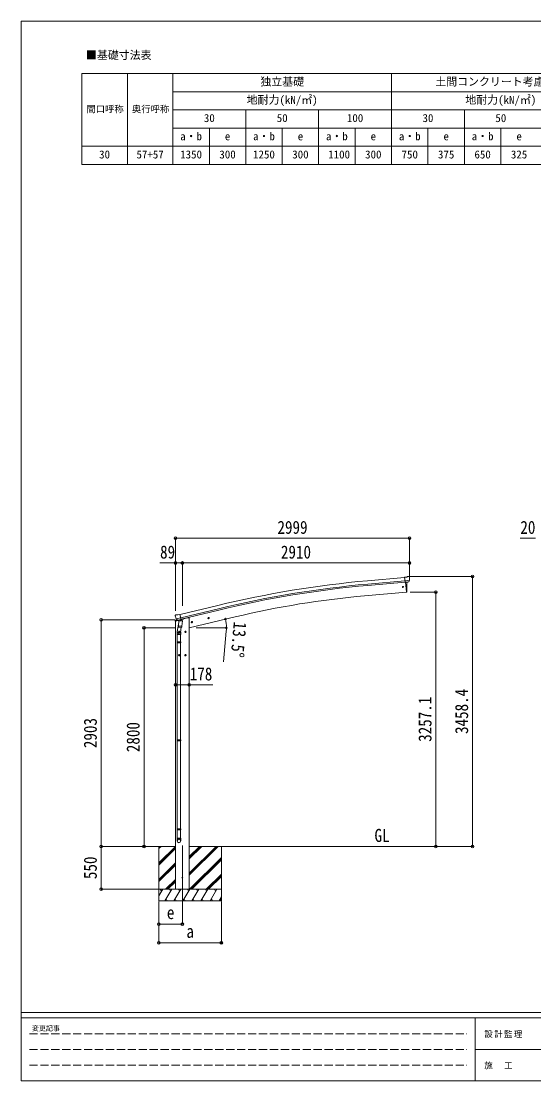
# Model space of a CAD drawing. Units: millimetres at full size, with parts at other scales. Extents: x -9783 to 9892, y -6828 to 6752.
# Drawn here: x -9783 to -3218, y -6828 to 6752 of the extents above; entities that cross this region are included whole.
import ezdxf
from ezdxf.enums import TextEntityAlignment as Align

# ---------------------------------------------------------------- set-up
doc = ezdxf.new("R2010")
doc.units = ezdxf.units.MM
doc.header["$LTSCALE"] = 35
doc.header["$PDMODE"] = 32
doc.header["$PDSIZE"] = 35
doc.linetypes.add('DASHED3', pattern=[4, 3, -1])
for name, color, linetype, lineweight in [('0-0_0', 7, 'Continuous', 9), ('0-1_本体', 4, 'Continuous', 9), ('0-2_部品', 7, 'Continuous', 9), ('0-8_PARTS2', 2, 'Continuous', 9), ('0-A_寸法', 6, 'Continuous', 9), ('1-0_FRAME', 7, 'Continuous', 18), ('F-0_240', 7, 'Continuous', 9)]:
    doc.layers.add(name, color=color, linetype=linetype, lineweight=lineweight)
doc.styles.add('ＭＳ ゴシック', font='')
doc.styles.get('ＭＳ ゴシック').set_extended_font_data('MS Gothic')

msp = doc.modelspace()

# ---------------------------------------------------------------- linework, layer by layer
at = {"layer": '0-0_0', "color": 6}
for p, q in [((-4002.51, -3823.63), (-4002.51, -365.23)), ((-4471.52, -566.53), (-4471.52, -3823.63))]:
    msp.add_line(p, q, dxfattribs=at)
at = {"layer": '0-0_0'}
for p, q in [((-8393.75, -3823.63), (-7808.42, -3823.63)), ((-8019.67, -4034.86), (-7808.42, -3823.61)), ((-8019.67, -3823.63), (-8019.67, -4523.63)), ((-8019.67, -3851.01), (-7992.29, -3823.63)), ((-8019.67, -3836.87), (-8006.43, -3823.63)), ((-8019.67, -4049), (-7808.42, -3837.75)), ((-8019.67, -4063.14), (-7808.42, -3851.89)), ((-7630.42, -4194.39), (-7259.65, -3823.63)), ((-7630.42, -4166.11), (-7287.94, -3823.63)), ((-7630.42, -4180.25), (-7273.79, -3823.63)), ((-7630.42, -3982.26), (-7471.79, -3823.63)), ((-7630.42, -3968.12), (-7485.93, -3823.63)), ((-7630.42, -3953.98), (-7500.07, -3823.63)), ((-7630.42, -3823.63), (-4801, -3823.63)), ((-7219.67, -3823.63), (-7219.67, -4523.63)), ((-8019.67, -4246.99), (-7808.42, -4035.74)), ((-8019.67, -4261.13), (-7808.42, -4049.88)), ((-8019.67, -4275.27), (-7808.42, -4064.02)), ((-7625.81, -4373.63), (-7219.67, -3967.49)), ((-7611.67, -4373.63), (-7219.67, -3981.63)), ((-7597.52, -4373.63), (-7219.67, -3995.77)), ((-7413.68, -4373.63), (-7219.67, -4179.62)), ((-7399.53, -4373.63), (-7219.67, -4193.76)), ((-7385.39, -4373.63), (-7219.67, -4207.91)), ((-7934.18, -4373.63), (-7808.42, -4247.87)), ((-7920.03, -4373.63), (-7808.42, -4262.01)), ((-7905.89, -4373.63), (-7808.42, -4276.16)), ((-7219.67, -4373.63), (-8019.67, -4373.63)), ((-8019.67, -4457.46), (-7971.27, -4373.63)), ((-7986.27, -4399.61), (-8001.27, -4373.63)), ((-7942.4, -4523.63), (-7855.8, -4373.63)), ((-7870.8, -4399.61), (-7885.8, -4373.63)), ((-7826.93, -4523.63), (-7740.33, -4373.63)), ((-7755.33, -4399.61), (-7770.33, -4373.63)), ((-7711.46, -4523.63), (-7624.86, -4373.63)), ((-7639.86, -4399.61), (-7654.86, -4373.63)), ((-7595.99, -4523.63), (-7509.39, -4373.63)), ((-7524.39, -4399.61), (-7539.39, -4373.63)), ((-7480.52, -4523.63), (-7393.92, -4373.63)), ((-7423.92, -4373.63), (-7408.92, -4399.61)), ((-7365.05, -4523.63), (-7278.45, -4373.63)), ((-7293.45, -4399.61), (-7308.45, -4373.63)), ((-7249.58, -4523.63), (-7219.67, -4471.82)), ((-8019.67, -4523.63), (-7219.67, -4523.63)), ((-7927.4, -4497.65), (-7912.4, -4523.63)), ((-7811.93, -4497.65), (-7796.93, -4523.63)), ((-7696.46, -4497.65), (-7681.46, -4523.63)), ((-7580.99, -4497.65), (-7565.99, -4523.63)), ((-7465.52, -4497.65), (-7450.52, -4523.63)), ((-7350.05, -4497.65), (-7335.05, -4523.63)), ((-7234.58, -4497.65), (-7219.58, -4523.63))]:
    msp.add_line(p, q, dxfattribs=at)
at = {"layer": '0-1_本体'}
for p, q in [((-5349.42, -419), (-4872.09, -375.96)), ((-5345.55, -461.99), (-4868.38, -418.95)), ((-5344.04, -478.76), (-4866.86, -435.73)), ((-4859.64, -437.94), (-4848.39, -566.54)), ((-4848.39, -566.54), (-5386.34, -613.6)), ((-7748.95, -853.48), (-7266.07, -736)), ((-7738.91, -895.46), (-7255.83, -778.16)), ((-7734.94, -911.83), (-7251.85, -794.53)), ((-7808.42, -4373.63), (-7808.42, -937.07)), ((-7780.45, -920.37), (-7780.45, -920.92)), ((-7706.43, -906.12), (-7654.42, -893.63)), ((-7630.42, -893.63), (-7654.42, -893.63)), ((-7042.33, -882.44), (-7630.42, -1023.63)), ((-7630.42, -893.63), (-7630.42, -4373.63))]:
    msp.add_line(p, q, dxfattribs=at)
at = {"layer": '0-1_本体', "color": 6}
msp.add_line((-7630.42, -1753.81), (-7808.42, -1753.81), dxfattribs=at)
at = {"layer": '0-1_本体'}
for centre, radius, start, end in [((-4173.37, -13473.03), 13106.9, 95.14794, 103.64794), ((-4173.37, -13473.03), 13063.74, 95.14794, 103.64794), ((-4173.37, -13473.03), 13046.9, 95.14794, 103.64794), ((-4407.73, -11876.25), 11305.08, 94.96591, 103.47643)]:
    msp.add_arc(centre, radius, start, end, dxfattribs=at)
at = {"layer": '0-2_部品'}
for p, q in [((-4845.71, -371.56), (-4872.27, -373.89)), ((-4866.62, -438.55), (-4872.27, -373.89)), ((-4845.71, -371.56), (-4833.99, -364.8)), ((-4819.08, -363.21), (-4832.75, -364.4)), ((-4809.95, -368.96), (-4815.43, -364.36)), ((-4808.89, -371), (-4808.77, -372.35)), ((-4809.41, -413.85), (-4868.33, -419.01)), ((-4856.65, -437.68), (-4866.62, -438.55)), ((-4848.59, -564.26), (-4859.64, -437.94)), ((-4823.05, -434.74), (-4830.75, -435.41)), ((-4820.66, -433.34), (-4809.73, -414.4)), ((-4848.35, -567.04), (-4848.59, -564.26)), ((-4845.74, -566.65), (-4848.35, -567.04)), ((-7810.98, -937.69), (-7767.96, -927.36)), ((-7810.98, -930.8), (-7810.98, -937.69)), ((-7810.41, -869.06), (-7810.13, -870.21)), ((-7806.19, -860.48), (-7810.04, -866.78)), ((-7782.52, -921.6), (-7808.68, -927.88)), ((-7803.09, -858.24), (-7789.91, -855.07)), ((-7796.35, -909.37), (-7738.84, -895.56)), ((-7779.5, -924.28), (-7795.88, -909.78)), ((-7775.35, -857.75), (-7788.61, -855.05)), ((-7776.79, -924.84), (-7769.27, -923.04)), ((-7775.95, -924.74), (-7774.42, -924.37)), ((-7775.35, -857.75), (-7749.42, -851.52)), ((-7774.42, -924.37), (-7737.72, -915.56)), ((-7772.59, -924.6), (-7772.64, -925.34)), ((-7771.88, -926.38), (-7746.07, -932.82)), ((-7764.96, -931.73), (-7769.64, -998.56)), ((-7719.28, -934.92), (-7764.96, -931.73)), ((-7763.19, -928.55), (-7763.42, -931.83)), ((-7743.67, -917.38), (-7744.69, -931.99)), ((-7737.72, -915.56), (-7736.19, -915.19)), ((-7734.64, -913.09), (-7733.69, -913.15)), ((-7733.69, -913.15), (-7720.38, -928.47)), ((-7729.39, -918.1), (-7710.26, -913.51)), ((-7723.95, -1001.76), (-7719.28, -934.92)), ((-7720.38, -928.47), (-7720.82, -934.81)), ((-7706.43, -904.9), (-7706.43, -908.64)), ((-7606.86, -951.23), (-7587.41, -946.56)), ((-7602.3, -943.45), (-7604.43, -950.65)), ((-7595, -941.7), (-7602.3, -943.45)), ((-7594.8, -958.62), (-7599.47, -939.17)), ((-7589.83, -947.14), (-7595, -941.7)), ((-7591.97, -954.34), (-7589.83, -947.14)), ((-7392.92, -899.87), (-7373.48, -895.2)), ((-7388.37, -892.09), (-7390.5, -899.29)), ((-7381.07, -890.34), (-7388.37, -892.09)), ((-7380.86, -907.26), (-7385.53, -887.81)), ((-7375.9, -895.78), (-7381.07, -890.34)), ((-7378.03, -902.98), (-7375.9, -895.78)), ((-7785.97, -1107.13), (-7785.97, -1072.78)), ((-7767.91, -973.8), (-7783.82, -1069.97)), ((-7770.5, -1011.03), (-7769.63, -998.56)), ((-7770.1, -1012.39), (-7770.1, -1012.39)), ((-7723.95, -1001.76), (-7769.64, -998.56)), ((-7749.42, -1073.87), (-7769.42, -1073.87)), ((-7768.65, -1013.17), (-7726.96, -1016.08)), ((-7759.42, -1066.36), (-7765.92, -1070.12)), ((-7765.92, -1070.12), (-7765.92, -1077.62)), ((-7765.92, -1077.62), (-7759.42, -1081.38)), ((-7759.42, -1083.87), (-7759.42, -1063.87)), ((-7752.92, -1070.12), (-7759.42, -1066.36)), ((-7732.38, -1015.7), (-7743.12, -1079.29)), ((-7739.97, -1072.47), (-7739.97, -1107.13)), ((-7723.96, -1001.76), (-7724.85, -1014.45)), ((-7669.42, -1073.87), (-7689.42, -1073.87)), ((-7679.42, -1066.36), (-7685.92, -1070.12)), ((-7685.92, -1070.12), (-7685.92, -1077.62)), ((-7685.92, -1077.62), (-7679.42, -1081.38)), ((-7679.42, -1083.87), (-7679.42, -1063.87)), ((-7672.92, -1070.12), (-7679.42, -1066.36)), ((-7739.97, -1107.13), (-7785.97, -1107.13)), ((-7785.97, -1203.13), (-7784.97, -1201.13)), ((-7739.97, -1203.13), (-7785.97, -1203.13)), ((-7739.97, -1211.13), (-7785.97, -1211.13)), ((-7740.97, -1201.13), (-7784.97, -1201.13)), ((-7740.97, -1213.13), (-7784.97, -1213.13)), ((-7783.97, -1107.13), (-7783.97, -1201.13)), ((-7783.97, -1213.13), (-7783.97, -2457.32)), ((-7741.97, -1107.13), (-7741.97, -1201.13)), ((-7741.97, -1213.13), (-7741.97, -2457.32)), ((-7739.97, -1203.13), (-7740.97, -1201.13)), ((-7739.97, -1211.13), (-7740.97, -1213.13)), ((-7739.97, -1203.13), (-7739.97, -1211.13)), ((-7749.42, -1373.87), (-7769.42, -1373.87)), ((-7759.42, -1366.36), (-7765.92, -1370.12)), ((-7765.92, -1370.12), (-7765.92, -1377.62)), ((-7765.92, -1377.62), (-7759.42, -1381.38)), ((-7759.42, -1383.87), (-7759.42, -1363.87)), ((-7752.92, -1370.12), (-7759.42, -1366.36)), ((-7669.42, -1373.87), (-7689.42, -1373.87)), ((-7679.42, -1366.36), (-7685.92, -1370.12)), ((-7685.92, -1370.12), (-7685.92, -1377.62)), ((-7685.92, -1377.62), (-7679.42, -1381.38)), ((-7679.42, -1383.87), (-7679.42, -1363.87)), ((-7672.92, -1370.12), (-7679.42, -1366.36)), ((-7785.97, -2459.32), (-7784.97, -2457.32)), ((-7739.97, -2459.32), (-7785.97, -2459.32)), ((-7739.97, -2467.32), (-7785.97, -2467.32)), ((-7740.97, -2457.32), (-7784.97, -2457.32)), ((-7740.97, -2469.32), (-7784.97, -2469.32)), ((-7783.97, -2469.32), (-7783.97, -3597.5)), ((-7741.97, -2469.32), (-7741.97, -3597.5)), ((-7739.97, -2459.32), (-7740.97, -2457.32)), ((-7739.97, -2467.32), (-7740.97, -2469.32)), ((-7739.97, -2459.32), (-7739.97, -2467.32)), ((-7785.97, -3599.5), (-7784.97, -3597.5)), ((-7739.97, -3599.5), (-7785.97, -3599.5)), ((-7739.97, -3607.5), (-7785.97, -3607.5)), ((-7740.97, -3597.5), (-7784.97, -3597.5)), ((-7740.97, -3609.5), (-7784.97, -3609.5)), ((-7783.97, -3609.5), (-7783.97, -3719.5)), ((-7741.97, -3609.5), (-7741.97, -3719.5)), ((-7739.97, -3599.5), (-7740.97, -3597.5)), ((-7739.97, -3607.5), (-7740.97, -3609.5)), ((-7739.97, -3599.5), (-7739.97, -3607.5)), ((-7785.97, -3753.65), (-7785.97, -3719.5)), ((-7739.97, -3719.5), (-7785.97, -3719.5)), ((-7739.97, -3753.65), (-7739.97, -3719.5))]:
    msp.add_line(p, q, dxfattribs=at)
for points in [[(-4856.65, -437.68), (-4856.38, -437.74), (-4831.01, -435.52), (-4830.75, -435.41)], [(-4843.19, -563.81), (-4842.36, -538.18), (-4842.16, -511.69), (-4842.63, -485.2), (-4843.77, -458.73), (-4845.28, -436.77)], [(-4809.34, -413.22), (-4809.62, -414.21), (-4809.73, -414.4)], [(-7796.62, -908.79), (-7796.04, -909.63), (-7795.88, -909.78)], [(-7743.99, -916.97), (-7744.22, -917.12), (-7768.99, -923.07), (-7769.27, -923.04)], [(-7743.99, -916.97), (-7734.27, -914.63), (-7749.42, -851.52)], [(-7390.5, -899.29), (-7385.33, -904.73), (-7378.03, -902.98)], [(-7759.42, -1081.38), (-7752.92, -1077.62), (-7752.92, -1070.12)], [(-7679.42, -1081.38), (-7672.92, -1077.62), (-7672.92, -1070.12)], [(-7604.43, -950.65), (-7599.26, -956.09), (-7591.97, -954.34)], [(-7785.97, -1203.13), (-7785.97, -1211.13), (-7784.97, -1213.13)], [(-7759.42, -1381.38), (-7752.92, -1377.62), (-7752.92, -1370.12)], [(-7679.42, -1381.38), (-7672.92, -1377.62), (-7672.92, -1370.12)], [(-7785.97, -2459.32), (-7785.97, -2467.32), (-7784.97, -2469.32)], [(-7785.97, -3599.5), (-7785.97, -3607.5), (-7784.97, -3609.5)]]:
    msp.add_lwpolyline(points, dxfattribs=at)
for centre, radius in [((-4894.42, -499.39), 6.5), ((-7597.13, -948.89), 8.5), ((-7597.13, -948.89), 7.7), ((-7597.13, -948.89), 6.5), ((-7383.2, -897.53), 8.5), ((-7383.2, -897.53), 7.7), ((-7383.2, -897.53), 6.5), ((-7759.42, -1073.87), 8.5), ((-7759.42, -1073.87), 7.7), ((-7759.42, -1073.87), 6.5), ((-7679.42, -1073.87), 8.5), ((-7679.42, -1073.87), 7.7), ((-7679.42, -1073.87), 6.5), ((-7759.42, -1373.87), 8.5), ((-7759.42, -1373.87), 7.7), ((-7759.42, -1373.87), 6.5), ((-7679.42, -1373.87), 8.5), ((-7679.42, -1373.87), 7.7), ((-7679.42, -1373.87), 6.5)]:
    msp.add_circle(centre, radius, dxfattribs=at)
at = {"layer": '0-2_部品', "color": 4}
msp.add_circle((-7719.42, -4223.63), 4.5, dxfattribs=at)
at = {"layer": '0-2_部品'}
for centre, radius, start, end in [((-4832.49, -367.39), 3, 95, 120), ((-4818.65, -368.19), 5, 50.00648, 94.99352), ((-5010.4, -389.99), 202.4, 353.4085, 5), ((-4846.18, -563.68), 3, 278.50322, 357.46219), ((-7807.98, -930.8), 3, 103.5, 180), ((-7613.32, -822.96), 202.4, 193.5, 205.09125), ((-7801.92, -863.1), 5, 103.5, 148.5), ((-7789.21, -857.99), 3, 78.5, 103.5), ((-7776.07, -924.25), 0.5, 248.23754, 283.5), ((-7773.08, -924.56), 0.5, 356, 103.5), ((-7771.64, -925.41), 1, 176, 256), ((-7745.71, -931.85), 1.03, 250.03897, 351.96569), ((-7743.07, -917.46), 0.604, 100.59842, 172.20595), ((-7736.31, -914.71), 0.5, 283.5, 318.76246), ((-7711.43, -908.64), 5, 283.5, 0), ((-7755.97, -1072.78), 30, 177.45142, 180), ((-7768.56, -1011.2), 1.95, 175.04017, 217.47766), ((-7768.51, -1011.17), 2, 217.40962, 266), ((-7726.82, -1014.09), 2, 266, 349.46843)]:
    msp.add_arc(centre, radius, start, end, dxfattribs=at)
for centre, major_axis, ratio, start_param, end_param in [((-4804.56, -366.96), (-15.35, 3.44), 0.101033, 5.97514262, 5.97537366), ((-4811.88, -371.26), (2.71, -1.31), 0.997474, 0.53665673, 1.32256522), ((-4823.32, -431.74), (1.62, -2.54), 0.997631, 5.80419048, 5.89294842), ((-4823.39, -431.63), (-3.5, 2.17), 0.650902, 2.11455212, 2.18736272), ((-4823.26, -431.83), (1.62, -2.54), 0.997631, 5.96575902, 6.76218013), ((-7807.49, -868.35), (-1.57, -2.57), 0.99628, 4.71238898, 5.49965061), ((-7777.51, -922.02), (-0.73, -2.92), 0.997631, 5.80419048, 6.60061159), ((-7777.46, -921.79), (2.63, 3.16), 0.650902, 4.09582259, 4.16863319), ((-7777.49, -921.92), (-0.73, -2.92), 0.997631, 0.39023689, 0.47899483), ((-7762.97, -1072.47), (23, 0), 0.996195, 2.55602575, 6.56630284), ((-7762.97, -1072.47), (21, 0), 0.996195, 2.93491471, 5.95123941), ((-7762.97, -3751.9), (-23, 0), 0.996195, 3.14159265, 6.28318531), ((-7762.97, -3753.65), (-23, 0), 0.996195, 3.14159265, 6.28318531), ((-7762.97, -3753.65), (0, -23.43), 0.981806, 4.71238898, 7.85398163)]:
    msp.add_ellipse(centre, major_axis=major_axis, ratio=ratio, start_param=start_param, end_param=end_param, dxfattribs=at)
msp.add_ellipse((-7762.97, -3753.65), major_axis=(21, 0), ratio=0.996195, dxfattribs=at)
at = {"layer": '0-8_PARTS2'}
msp.add_line((-7719.42, -3814.42), (-7719.42, -4573.63), dxfattribs=at)
at = {"layer": '0-A_寸法'}
for p, q in [((-7808.42, 124.73), (-4809.42, 124.73)), ((-3194.3, 124.73), (-3394.3, 124.73)), ((-7808.42, -191.89), (-7808.42, -804.12)), ((-7808.42, -191.89), (-7719.42, -191.89)), ((-7719.42, -191.89), (-7719.42, -739.74)), ((-7719.42, -191.89), (-4809.42, -191.89)), ((-4002.51, -365.23), (-4800.35, -365.23)), ((-4471.52, -566.53), (-4800.35, -566.53)), ((-8757.99, -920.63), (-7812.91, -920.63)), ((-8757.99, -3823.63), (-8757.99, -920.63)), ((-8210.02, -1023.63), (-7812.91, -1023.63)), ((-8210.02, -3823.63), (-8210.02, -1023.63)), ((-7540.92, -1023.63), (-7154.06, -1023.63)), ((-7156.92, -1066.09), (-7191.28, -1458.59)), ((-7630.42, -1753.81), (-7330.42, -1753.81)), ((-8757.99, -3823.63), (-8029.88, -3823.63)), ((-8757.99, -4373.63), (-8757.99, -3823.63)), ((-4471.52, -3823.63), (-4800.35, -3823.63)), ((-4002.51, -3823.63), (-4471.52, -3823.63)), ((-8757.99, -4373.63), (-8029.88, -4373.63)), ((-8019.67, -5059.99), (-8019.67, -4531.05)), ((-8019.67, -4820.02), (-8019.67, -4531.05)), ((-7719.42, -4820.02), (-7719.42, -4531.05)), ((-7219.67, -5059.99), (-7219.67, -4531.05)), ((-7719.42, -4820.02), (-8019.67, -4820.02)), ((-8019.67, -5059.99), (-7219.67, -5059.99))]:
    msp.add_line(p, q, dxfattribs=at)
for points in [[(-7808.42, 124.73), (-7808.42, -191.89), (-8008.42, -191.89)], [(-4809.42, 124.73), (-4809.42, -191.89), (-4809.42, -359.45)]]:
    msp.add_lwpolyline(points, dxfattribs=at)
for centre in [(-7168.51, -909.97), (-7155.06, -1023.63)]:
    msp.add_circle(centre, 10.62, dxfattribs=at)
for start, end in [(0, 13.5), (354.99678, 0)]:
    msp.add_arc((-7641.92, -1023.63), 486.86, start, end, dxfattribs=at)
for p in [(-7808.42, 124.73), (-4809.42, 124.73), (-7808.42, -191.89), (-7719.42, -191.89), (-4809.42, -191.89), (-4002.51, -365.23), (-4471.52, -566.53), (-8757.99, -920.63), (-8210.02, -1023.63), (-7808.42, -1753.81), (-7630.42, -1753.81), (-8757.99, -3823.63), (-8210.02, -3823.63), (-4471.52, -3823.63), (-4002.51, -3823.63), (-8757.99, -4373.63), (-8019.67, -4820.02), (-7719.42, -4820.02), (-8019.67, -5059.99), (-7219.67, -5059.99)]:
    msp.add_point(p, dxfattribs=at)
at = {"layer": '1-0_FRAME'}
for p, q in [((-9006.77, 6081.78), (-2240.11, 6081.78)), ((-9006.77, 6081.78), (-9006.77, 4915.11)), ((-8423.44, 6081.78), (-8423.44, 4915.11)), ((-5040.11, 6081.78), (-5040.11, 4915.11)), ((-7840.11, 5848.44), (-2240.11, 5848.44)), ((-7840.11, 5615.11), (-2240.11, 5615.11)), ((-4106.77, 5615.11), (-4106.77, 4915.11)), ((-7840.11, 5381.78), (-2240.11, 5381.78)), ((-3640.11, 5381.78), (-3640.11, 4915.11))]:
    msp.add_line(p, q, dxfattribs=at)
for points in [[(-7840.11, 6081.78), (-7840.11, 5848.44), (-7840.11, 5148.44), (-7840.11, 4915.11)], [(-6906.77, 5615.11), (-6906.77, 5381.78), (-6906.77, 4915.11)], [(-5973.44, 5615.11), (-5973.44, 5381.78), (-5973.44, 4915.11)], [(-7373.44, 5381.78), (-7373.44, 5148.44), (-7373.44, 4915.11)], [(-6440.11, 5381.78), (-6440.11, 5148.44), (-6440.11, 4915.11)], [(-5506.77, 5381.78), (-5506.77, 5148.44), (-5506.77, 4915.11)], [(-4573.44, 5381.78), (-4573.44, 5148.44), (-4573.44, 4915.11)], [(-9006.77, 5148.44), (-7840.11, 5148.44), (-2240.11, 5148.44)], [(-9006.77, 4915.11), (-8423.44, 4915.11), (-5040.11, 4915.11), (-3173.44, 4915.11), (-2240.11, 4915.11)]]:
    msp.add_lwpolyline(points, dxfattribs=at)
at = {"layer": 'F-0_240', "color": 5}
for p, q in [((-9783.03, 6751.9), (-9783.03, -6828.1)), ((-9783.03, 6751.9), (9396.97, 6751.9)), ((-9783.03, -5953.1), (9396.97, -5953.1)), ((-9783.03, -6023.1), (6285.75, -6023.1)), ((-3969.25, -6023.1), (-3969.25, -6828.1)), ((-3969.25, -6425.6), (3205.75, -6425.6)), ((-9783.03, -6828.1), (9396.97, -6828.1))]:
    msp.add_line(p, q, dxfattribs=at)
at = {"layer": 'F-0_240', "color": 4, "linetype": 'DASHED3'}
for p, q in [((-9678.03, -6224.35), (-4074.25, -6224.35)), ((-9678.03, -6425.6), (-4074.25, -6425.6)), ((-9678.03, -6626.85), (-4074.25, -6626.85))]:
    msp.add_line(p, q, dxfattribs=at)

# ---------------------------------------------------------------- texts
at = {"layer": '0-0_0', "style": 'ＭＳ ゴシック', "width": 0.85}
msp.add_text('GL', height=166.8, dxfattribs=at).set_placement((-5258.37, -3816.69), align=Align.BOTTOM_LEFT)
at = {"layer": '0-A_寸法', "color": 7, "style": 'ＭＳ ゴシック', "width": 0.85}
for s, p in [('2999', (-6501.42, 131.73)), ('20', (-3390.55, 131.73)), ('89', (-8004.67, -184.89)), ('2910', (-6456.92, -184.89)), ('178', (-7624.79, -1746.81)), ('e', (-7917.79, -4805.64)), ('a', (-7667.79, -5045.62))]:
    msp.add_text(s, height=166.8, dxfattribs=at).set_placement(p, align=Align.BOTTOM_LEFT)
for s, rotation, p in [('13.5°', 264.997, (-7109.76, -935.95)), ('3458.4', 90, (-4009.51, -2383.18)), ('3257.1', 90, (-4478.52, -2483.83)), ('2903', 90, (-8764.99, -2564.63)), ('2800', 90, (-8217.02, -2616.13)), ('550', 90, (-8764.99, -4243))]:
    msp.add_text(s, height=166.8, rotation=rotation, dxfattribs=at).set_placement(p, align=Align.BOTTOM_LEFT)
at = {"layer": '1-0_FRAME', "style": 'ＭＳ ゴシック'}
for s, height, p in [('■基礎寸法表', 102.6, (-8953.92, 6235.12)), ('独立基礎', 102.6, (-6720.11, 5895.11)), ('土間コンクリート考慮基礎', 102.6, (-4480.11, 5895.11)), ('地耐力(kN/㎡)', 102.6, (-6895.11, 5661.78)), ('地耐力(kN/㎡)', 102.6, (-4095.11, 5661.78)), ('間口呼称', 85.53, (-8948.44, 5556.78)), ('奥行呼称', 85.53, (-8365.11, 5556.78)), ('30', 102.6, (-7443.44, 5428.44)), ('50', 102.6, (-6510.11, 5428.44)), ('100', 102.6, (-5611.77, 5428.44)), ('30', 102.6, (-4643.44, 5428.44)), ('50', 102.6, (-3710.11, 5428.44)), ('a・b', 102.6, (-7746.77, 5195.11)), ('e', 102.6, (-7175.11, 5195.11)), ('a・b', 102.6, (-6813.44, 5195.11)), ('e', 102.6, (-6241.77, 5195.11)), ('a・b', 102.6, (-5880.11, 5195.11)), ('e', 102.6, (-5308.44, 5195.11)), ('a・b', 102.6, (-4946.77, 5195.11)), ('e', 102.6, (-4375.11, 5195.11)), ('a・b', 102.6, (-4013.44, 5195.11)), ('e', 102.6, (-3441.77, 5195.11)), ('30', 102.6, (-8785.11, 4961.78)), ('57+57', 102.6, (-8306.77, 4961.78)), ('1350', 102.6, (-7746.77, 4961.78)), ('300', 102.6, (-7245.11, 4961.78)), ('1250', 102.6, (-6813.44, 4961.78)), ('300', 102.6, (-6311.77, 4961.78)), ('1100', 102.6, (-5850.94, 4961.78)), ('300', 102.6, (-5378.44, 4961.78)), ('750', 102.6, (-4911.77, 4961.78)), ('375', 102.6, (-4445.11, 4961.78)), ('650', 102.6, (-3978.44, 4961.78)), ('325', 102.6, (-3511.77, 4961.78))]:
    msp.add_text(s, height=height, dxfattribs=at).set_placement(p, align=Align.BOTTOM_LEFT)
at = {"layer": 'F-0_240', "style": 'ＭＳ ゴシック'}
msp.add_text('変更記事', height=64.15, dxfattribs=at).set_placement((-9646.27, -6206.85), align=Align.BOTTOM_LEFT)
at = {"layer": 'F-0_240', "char_height": 76.98, "attachment_point": 7, "style": 'ＭＳ ゴシック'}
for s, insert in [('\\T1.17;設計監理', (-3851.04, -6276.85)), ('\\T1.17;施\u3000工', (-3851.04, -6679.35))]:
    msp.add_mtext(s, dxfattribs=dict(at, insert=insert))

doc.saveas('drawing.dxf')
